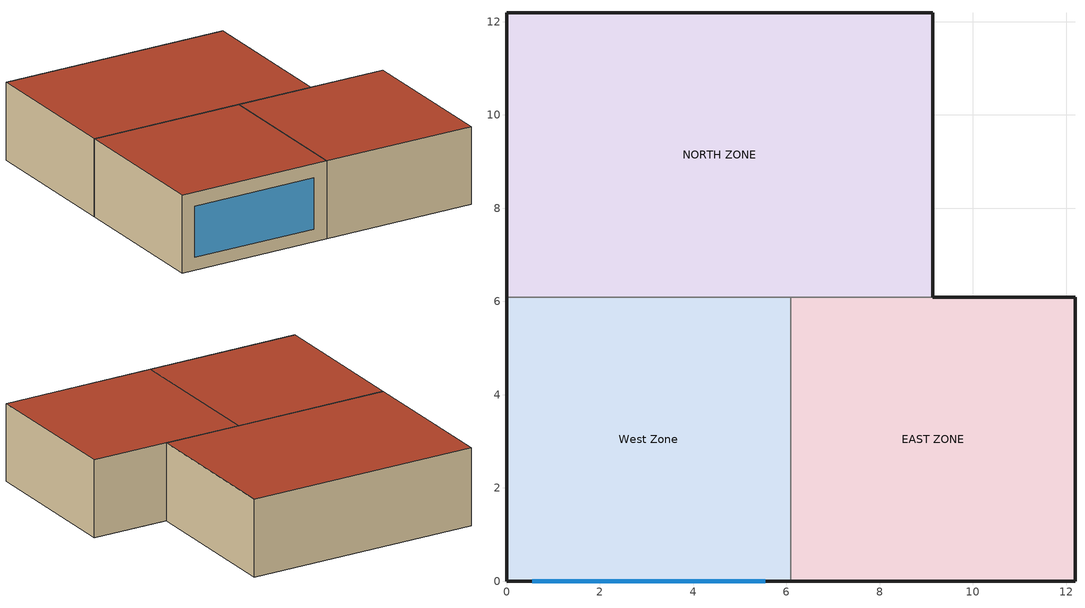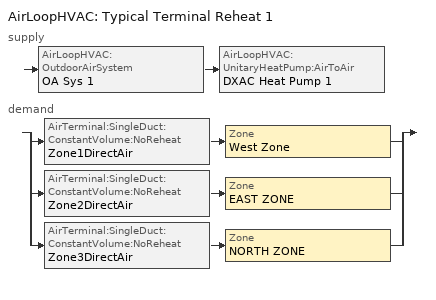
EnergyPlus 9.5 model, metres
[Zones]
West Zone
 floor adiabatic (FLOOR SLAB 8 IN): 0,0 0,6.1 6.1,6.1 6.1,0 z0
 wall outside (EXTWALL80): 0,6.1 0,0 6.1,0 z0:3.05
 wall to NORTH ZONE (PARTITION06): 6.1,6.1 0,6.1 z0:3.05
 wall to EAST ZONE (PARTITION06): 6.1,0 6.1,6.1 z0:3.05
 window (WIN-CON-LIGHT): 0.55,0 5.55,0 z0.5:2.5
 roof outside (ROOF34): 0,6.1 0,0 6.1,0 6.1,6.1 z3.05
EAST ZONE
 floor adiabatic (FLOOR SLAB 8 IN): 6.1,0 6.1,6.1 12.19,6.1 12.19,0 z0
 wall outside (EXTWALL80): 6.1,0 12.19,0 12.19,6.1 9.14,6.1 z0:3.05
 wall to NORTH ZONE (PARTITION06): 9.14,6.1 6.1,6.1 z0:3.05
 roof outside (ROOF34): 6.1,6.1 6.1,0 12.19,0 12.19,6.1 z3.05
NORTH ZONE
 floor adiabatic (FLOOR SLAB 8 IN): 0,6.1 0,12.19 9.14,12.19 9.14,6.1 z0
 wall outside (EXTWALL80): 9.14,6.1 9.14,12.19 0,12.19 0,6.1 z0:3.05
 roof outside (ROOF34): 0,12.19 0,6.1 9.14,6.1 9.14,12.19 z3.05
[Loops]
AirLoopHVAC 'Typical Terminal Reheat 1'
 supply: AirLoopHVAC:OutdoorAirSystem 'OA Sys 1' > AirLoopHVAC:UnitaryHeatPump:AirToAir 'DXAC Heat Pump 1'
 demand: split
  | AirTerminal:SingleDuct:ConstantVolume:NoReheat 'Zone1DirectAir' > Zone 'West Zone'
  | AirTerminal:SingleDuct:ConstantVolume:NoReheat 'Zone2DirectAir' > Zone 'EAST ZONE'
  | AirTerminal:SingleDuct:ConstantVolume:NoReheat 'Zone3DirectAir' > Zone 'NORTH ZONE'
[Building]
NONE: North Axis {deg}=0; Terrain=Suburbs; Loads Convergence Tolerance Value {W}=0.04; Temperature Convergence Tolerance Value {deltaC}=0.4; Solar Distribution=FullInteriorAndExterior; Maximum Number of Warmup Days=25; Minimum Number of Warmup Days=6
[Site:Location]
Chicago Ohare Intl Ap IL USA WMO=725300: Latitude {deg}=41.99; Longitude {deg}=-87.91; Time Zone {hr}=-6; Elevation {m}=205
[SizingPeriod:DesignDay] Day of Month=21; Humidity Condition Type=Wetbulb; Barometric Pressure {Pa}=98886; Rain Indicator=No; Snow Indicator=No; Daylight Saving Time Indicator=No; Solar Model Indicator=ASHRAEClearSky
Name | Month | Day Type | Maximum Dry-Bulb Temperature {C} | Daily Dry-Bulb Temperature Range {deltaC} | Wetbulb or DewPoint at Maximum Dry-Bulb {C} | Wind Speed {m/s} | Wind Direction {deg} | Sky Clearness
Chicago Ohare Intl Ap Ann Htg 99% Condns DB | 1 | WinterDesignDay | -16.6 | 0 | -16.6 | 4.9 | 270 | 0
Chicago Ohare Intl Ap Ann Clg 1% Condns DB=>MWB | 7 | SummerDesignDay | 31.6 | 10.5 | 23 | 5.2 | 230 | 1
[Site:GroundTemperature:BuildingSurface]
20.03, 20.03, 20.13, 20.3, 20.43, 20.52, 20.62, 20.77, 20.78, 20.55, 20.44, 20.2
[Material] Thermal Absorptance=0.9
Name | Roughness | Thickness {m} | Conductivity {W/m-K} | Density {kg/m3} | Specific Heat {J/kg-K} | Solar Absorptance | Visible Absorptance
A1 - 1 IN STUCCO | Smooth | 0.0253898 | 0.691831 | 1858.142 | 836.8 | 0.92 | 0.92
C4 - 4 IN COMMON BRICK | Rough | 0.101498 | 0.726422 | 1922.216 | 836.8 | 0.76 | 0.76
E1 - 3 / 4 IN PLASTER OR GYP BOARD | Smooth | 0.01905 | 0.726422 | 1601.846 | 836.8 | 0.92 | 0.92
C6 - 8 IN CLAY TILE | Smooth | 0.203302 | 0.570761 | 1121.292 | 836.8 | 0.82 | 0.82
C10 - 8 IN HW CONCRETE | MediumRough | 0.203302 | 1.729577 | 2242.585 | 836.8 | 0.65 | 0.65
E2 - 1 / 2 IN SLAG OR STONE | Rough | 0.0127102 | 1.435549 | 881.0155 | 1673.6 | 0.55 | 0.55
E3 - 3 / 8 IN FELT AND MEMBRANE | Rough | 0.00954024 | 0.190253 | 1121.292 | 1673.6 | 0.75 | 0.75
B5 - 1 IN DENSE INSULATION | VeryRough | 0.0253898 | 0.0432394 | 91.30524 | 836.8 | 0.5 | 0.5
C12 - 2 IN HW CONCRETE | MediumRough | 0.0509016 | 1.729577 | 2242.585 | 836.8 | 0.65 | 0.65
[WindowMaterial:Glazing]
WIN-LAY-GLASS-LIGHT: Optical Data Type=SpectralAverage; Thickness {m}=0.003; Solar Transmittance at Normal Incidence=0.9; Front Side Solar Reflectance at Normal Incidence=0.031; Back Side Solar Reflectance at Normal Incidence=0.031; Visible Transmittance at Normal Incidence=0.9; Front Side Visible Reflectance at Normal Incidence=0.05; Back Side Visible Reflectance at Normal Incidence=0.05; Infrared Transmittance at Normal Incidence=0; Front Side Infrared Hemispherical Emissivity=0.84; Back Side Infrared Hemispherical Emissivity=0.84; Conductivity {W/m-K}=0.9
[Construction]
EXTWALL80: A1 - 1 IN STUCCO, C4 - 4 IN COMMON BRICK, E1 - 3 / 4 IN PLASTER OR GYP BOARD
PARTITION06: E1 - 3 / 4 IN PLASTER OR GYP BOARD, C6 - 8 IN CLAY TILE, E1 - 3 / 4 IN PLASTER OR GYP BOARD
FLOOR SLAB 8 IN: C10 - 8 IN HW CONCRETE
ROOF34: E2 - 1 / 2 IN SLAG OR STONE, E3 - 3 / 8 IN FELT AND MEMBRANE, B5 - 1 IN DENSE INSULATION, C12 - 2 IN HW CONCRETE
WIN-CON-LIGHT: WIN-LAY-GLASS-LIGHT
[AirLoopHVAC:UnitaryHeatPump:AirToAir]
DXAC Heat Pump 1: Availability Schedule=FanAndCoilAvailSched; Cooling Supply Air Flow Rate {m3/s}=1.7; Heating Supply Air Flow Rate {m3/s}=1.7; No Load Supply Air Flow Rate {m3/s}=0; Controlling Zone or Thermostat Location=East Zone; Supply Air Fan=Supply Fan 1; Heating Coil=Heat Pump DX Heating Coil 1; Cooling Coil=Heat Pump ACDXCoil 1; Supplemental Heating Coil=Heat Pump DX Supp Heating Coil 1; Maximum Supply Air Temperature from Supplemental Heater {C}=50; Maximum Outdoor Dry-Bulb Temperature for Supplemental Heater Operation {C}=21; Fan Placement=BlowThrough; Supply Air Fan Operating Mode Schedule=CyclingFanSchedule
[Coil:Heating:DX:VariableSpeed]
Heat Pump DX Heating Coil 1: Number of Speeds=10; Nominal Speed Level=10; Rated Heating Capacity At Selected Nominal Speed Level {W}=35000; Rated Air Flow Rate At Selected Nominal Speed Level {m3/s}=1.7; Energy Part Load Fraction Curve=HPACCOOLPLFFPLR; Minimum Outdoor Dry-Bulb Temperature for Compressor Operation {C}=-5; Maximum Outdoor Dry-Bulb Temperature for Defrost Operation {C}=5; Crankcase Heater Capacity {W}=200; Maximum Outdoor Dry-Bulb Temperature for Crankcase Heater Operation {C}=10; Defrost Strategy=Resistive; Defrost Control=TIMED; Defrost Time Period Fraction=0.166667; Resistive Defrost Heater Capacity {W}=20000; Speed 1 Reference Unit Gross Rated Heating Capacity {W}=1838.7; Speed 1 Reference Unit Gross Rated Heating COP {W/W}=5; Speed 1 Reference Unit Rated Air Flow Rate {m3/s}=0.166109; Speed 1 Heating Capacity Function of Temperature Curve=HPACHeatCapFT; Speed 1 Total  Heating Capacity Function of Air Flow Fraction Curve=HPACHeatCapFFF; Speed 1 Energy Input Ratio Function of Temperature Curve=HPACHeatEIRFT; Speed 1 Energy Input Ratio Function of Air Flow Fraction Curve=HPACHeatEIRFFF; Speed 2 Reference Unit Gross Rated Heating Capacity {W}=2295.5; Speed 2 Reference Unit Gross Rated Heating COP {W/W}=5; Speed 2 Reference Unit Rated Air Flow Rate {m3/s}=0.179322; Speed 2 Heating Capacity Function of Temperature Curve=HPACHeatCapFT; Speed 2 Total  Heating Capacity Function of Air Flow Fraction Curve=HPACHeatCapFFF; Speed 2 Energy Input Ratio Function of Temperature Curve=HPACHeatEIRFT; Speed 2 Energy Input Ratio Function of Air Flow Fraction Curve=HPACHeatEIRFFF; Speed 3 Reference Unit Gross Rated Heating Capacity {W}=2751.3; Speed 3 Reference Unit Gross Rated Heating COP {W/W}=5; Speed 3 Reference Unit Rated Air Flow Rate {m3/s}=0.192535; Speed 3 Heating Capacity Function of Temperature Curve=HPACHeatCapFT; Speed 3 Total  Heating Capacity Function of Air Flow Fraction Curve=HPACHeatCapFFF; Speed 3 Energy Input Ratio Function of Temperature Curve=HPACHeatEIRFT; Speed 3 Energy Input Ratio Function of Air Flow Fraction Curve=HPACHeatEIRFFF; Speed 4 Reference Unit Gross Rated Heating Capacity {W}=3659.6; Speed 4 Reference Unit Gross Rated Heating COP {W/W}=5; Speed 4 Reference Unit Rated Air Flow Rate {m3/s}=0.218962; Speed 4 Heating Capacity Function of Temperature Curve=HPACHeatCapFT; Speed 4 Heating Capacity Function of Air Flow Fraction Curve=HPACHeatCapFFF; Speed 4 Energy Input Ratio Function of Temperature Curve=HPACHeatEIRFT; Speed 4 Energy Input Ratio Function of Air Flow Fraction Curve=HPACHeatEIRFFF; Speed 5 Reference Unit Gross Rated Heating Capacity {W}=4563.7; Speed 5 Reference Unit Gross Rated Heating COP {W/W}=5; Speed 5 Reference Unit Rated Air Flow Rate {m3/s}=0.245388; Speed 5 Heating Capacity Function of Temperature Curve=HPACHeatCapFT; Speed 5 Heating Capacity Function of Air Flow Fraction Curve=HPACHeatCapFFF; Speed 5 Energy Input Ratio Function of Temperature Curve=HPACHeatEIRFT; Speed 5 Energy Input Ratio Function of Air Flow Fraction Curve=HPACHeatEIRFFF; Speed 6 Reference Unit Gross Rated Heating Capacity {W}=5463.3; Speed 6 Reference Unit Gross Rated Heating COP {W/W}=5; Speed 6 Reference Unit Rated Air Flow Rate {m3/s}=0.271814; Speed 6 Heating Capacity Function of Temperature Curve=HPACHeatCapFT; Speed 6 Heating Capacity Function of Air Flow Fraction Curve=HPACHeatCapFFF; Speed 6 Energy Input Ratio Function of Temperature Curve=HPACHeatEIRFT; Speed 6 Energy Input Ratio Function of Air Flow Fraction Curve=HPACHeatEIRFFF; Speed 7 Reference Unit Gross Rated Heating Capacity {W}=6358.4; Speed 7 Reference Unit Gross Rated Heating COP {W/W}=5; Speed 7 Reference Unit Rated Air Flow Rate {m3/s}=0.298241; Speed 7 Heating Capacity Function of Temperature Curve=HPACHeatCapFT; Speed 7 Heating Capacity Function of Air Flow Fraction Curve=HPACHeatCapFFF; Speed 7 Energy Input Ratio Function of Temperature Curve=HPACHeatEIRFT; Speed 7 Energy Input Ratio Function of Air Flow Fraction Curve=HPACHeatEIRFFF; Speed 8 Reference Unit Gross Rated Heating Capacity {W}=7248.5; Speed 8 Reference Unit Gross Rated Heating COP {W/W}=5; Speed 8 Reference Unit Rated Air Flow Rate {m3/s}=0.324667; Speed 8 Heating Capacity Function of Temperature Curve=HPACHeatCapFT; Speed 8 Heating Capacity Function of Air Flow Fraction Curve=HPACHeatCapFFF; Speed 8 Energy Input Ratio Function of Temperature Curve=HPACHeatEIRFT; Speed 8 Energy Input Ratio Function of Air Flow Fraction Curve=HPACHeatEIRFFF; Speed 9 Reference Unit Gross Rated Heating Capacity {W}=8133.6; Speed 9 Reference Unit Gross Rated Heating COP {W/W}=5; Speed 9 Reference Unit Rated Air Flow Rate {m3/s}=0.351094; Speed 9 Heating Capacity Function of Temperature Curve=HPACHeatCapFT; Speed 9 Heating Capacity Function of Air Flow Fraction Curve=HPACHeatCapFFF; Speed 9 Energy Input Ratio Function of Temperature Curve=HPACHeatEIRFT; Speed 9 Energy Input Ratio Function of Air Flow Fraction Curve=HPACHeatEIRFFF; Speed 10 Reference Unit Gross Rated Heating Capacity {W}=9013.2; Speed 10 Reference Unit Gross Rated Heating COP {W/W}=5; Speed 10 Reference Unit Rated Air Flow Rate {m3/s}=0.37752; Speed 10 Heating Capacity Function of Temperature Curve=HPACHeatCapFT; Speed 10 Heating Capacity Function of Air Flow Fraction Curve=HPACHeatCapFFF; Speed 10 Energy Input Ratio Function of Temperature Curve=HPACHeatEIRFT; Speed 10 Energy Input Ratio Function of Air Flow Fraction Curve=HPACHeatEIRFFF
[Coil:Cooling:DX]
Heat Pump ACDXCoil 1: Performance Object=Heat Pump ACDXCoil 1 Performance
[Coil:Cooling:DX:CurveFit:Performance]
Heat Pump ACDXCoil 1 Performance: Crankcase Heater Capacity {W}=200; Maximum Outdoor Dry-Bulb Temperature for Crankcase Heater Operation {C}=10; Capacity Control Method=Continuous; Compressor Fuel Type=Electricity; Base Operating Mode=Heat Pump ACDXCoil 1 Operating Mode
[Coil:Cooling:DX:CurveFit:OperatingMode]
Heat Pump ACDXCoil 1 Operating Mode: Rated Gross Total Cooling Capacity {W}=32000; Rated Evaporator Air Flow Rate {m3/s}=1.7; Ratio of Initial Moisture Evaporation Rate and Steady State Latent Capacity=0; Nominal Time for Condensate Removal to Begin {s}=0; Condenser Type=AirCooled; Nominal Speed Number=10; Speed 1=Heat Pump ACDXCoil 1 Speed 1 Performance; Speed 2=Heat Pump ACDXCoil 1 Speed 2 Performance; Speed 3=Heat Pump ACDXCoil 1 Speed 3 Performance; Speed 4=Heat Pump ACDXCoil 1 Speed 4 Performance; Speed 5=Heat Pump ACDXCoil 1 Speed 5 Performance; Speed 6=Heat Pump ACDXCoil 1 Speed 6 Performance; Speed 7=Heat Pump ACDXCoil 1 Speed 7 Performance; Speed 8=Heat Pump ACDXCoil 1 Speed 8 Performance; Speed 9=Heat Pump ACDXCoil 1 Speed 9 Performance; Speed 10=Heat Pump ACDXCoil 1 Speed 10 Performance
[Coil:Cooling:DX:CurveFit:Speed] Gross Sensible Heat Ratio=0.75; Gross Cooling COP {W/W}=4; Active Fraction of Coil Face Area=1; Total Cooling Capacity Modifier Function of Temperature Curve=HPACCoolCapFT; Total Cooling Capacity Modifier Function of Air Flow Fraction Curve=HPACCoolCapFFF; Energy Input Ratio Modifier Function of Temperature Curve=HPACCOOLEIRFT; Energy Input Ratio Modifier Function of Air Flow Fraction Curve=HPACCOOLEIRFFF; Part Load Fraction Correlation Curve=HPACCOOLPLFFPLR
Name | Gross Total Cooling Capacity Fraction | Evaporator Air Flow Rate Fraction | Condenser Air Flow Rate Fraction
Heat Pump ACDXCoil 1 Speed 1 Performance | 0.2255 | 0.36 | 0.3514
Heat Pump ACDXCoil 1 Speed 2 Performance | 0.2779 | 0.4 | 0.4054
Heat Pump ACDXCoil 1 Speed 3 Performance | 0.3295 | 0.44 | 0.4459
Heat Pump ACDXCoil 1 Speed 4 Performance | 0.4308 | 0.52 | 0.5135
Heat Pump ACDXCoil 1 Speed 5 Performance | 0.53 | 0.6 | 0.5946
Heat Pump ACDXCoil 1 Speed 6 Performance | 0.6273 | 0.68 | 0.6757
Heat Pump ACDXCoil 1 Speed 7 Performance | 0.723 | 0.76 | 0.7703
Heat Pump ACDXCoil 1 Speed 8 Performance | 0.8169 | 0.84 | 0.8514
Heat Pump ACDXCoil 1 Speed 9 Performance | 0.9093 | 0.92 | 0.9324
Heat Pump ACDXCoil 1 Speed 10 Performance | 1 | 1 | 1
[Zone] Type=1; Multiplier=1; Ceiling Height {m}=autocalculate; Volume {m3}=autocalculate
West Zone; EAST ZONE; NORTH ZONE
[People] Number of People Schedule=OFFICE OCCUPANCY; Number of People Calculation Method=people; Fraction Radiant=0.3; Activity Level Schedule=Activity Sch; Carbon Dioxide Generation Rate {m3/s-W}=3.82E-8; Mean Radiant Temperature Calculation Type=zoneaveraged; Work Efficiency Schedule=Work Eff Sch; Clothing Insulation Calculation Method=ClothingInsulationSchedule; Clothing Insulation Schedule=Clothing Sch; Air Velocity Schedule=Air Velo Sch; Thermal Comfort Model 1 Type=FANGER
Name | Zone or ZoneList | Number of People
WestPeople | West Zone | 3
EastPeople | EAST ZONE | 3
NorthPeople | NORTH ZONE | 4
[Lights] Schedule=OFFICE LIGHTING; Design Level Calculation Method=LightingLevel; Return Air Fraction=0; Fraction Radiant=0.2; Fraction Visible=0.2; Fraction Replaceable=0
Name | Zone or ZoneList | Lighting Level {W}
EAST ZONE Lights 1 | EAST ZONE | 1464.375
NORTH ZONE Lights 1 | NORTH ZONE | 878.6252
[ElectricEquipment] Schedule=INTERMITTENT; Design Level Calculation Method=EquipmentLevel; Fraction Latent=0; Fraction Radiant=0.3; Fraction Lost=0
Name | Zone or ZoneList | Design Level {W}
West Zone ElecEq 1 | West Zone | 2928.751
EAST ZONE ElecEq 1 | EAST ZONE | 1464.375
NORTH ZONE ElecEq 1 | NORTH ZONE | 2928.751
[AirLoopHVAC]
Typical Terminal Reheat 1: Design Supply Air Flow Rate {m3/s}=1.7
[AvailabilityManager:Scheduled]
Name | Schedule
Heat Pump 1 Avail | FanAndCoilAvailSched
Outdoor Air 1 Avail | OutdoorAirAvailSched
[Controller:OutdoorAir]
OA Controller 1: Minimum Outdoor Air Flow Rate {m3/s}=0.51; Maximum Outdoor Air Flow Rate {m3/s}=1.7; Economizer Control Type=NoEconomizer; Economizer Control Action Type=ModulateFlow; Lockout Type=NoLockout; Minimum Limit Type=FixedMinimum; Minimum Outdoor Air Schedule=OAFractionSched
[Zone equipment]
West Zone: Zone1DirectAir
EAST ZONE: Zone2DirectAir
NORTH ZONE: Zone3DirectAir
[AirTerminal:SingleDuct:ConstantVolume:NoReheat] Availability Schedule=FanAndCoilAvailSched
Name | Maximum Air Flow Rate {m3/s}
Zone1DirectAir; Zone3DirectAir | 0.612
Zone2DirectAir | 0.476
[ZoneControl:Thermostat]
Zone 2 Thermostat: Zone or ZoneList=EAST ZONE; Control Type Schedule=Zone Control Type Sched; Control 1=Heating Setpoint with SB; Control 2=Cooling Setpoint with SB
[ThermostatSetpoint:SingleHeating]
Heating Setpoint with SB: Setpoint Temperature Schedule=Heating Setpoints
[ThermostatSetpoint:SingleCooling]
Cooling Setpoint with SB: Setpoint Temperature Schedule=Cooling Setpoints
[Coil:Heating:Fuel]
Heat Pump DX Supp Heating Coil 1: Availability Schedule=FanAndCoilAvailSched; Fuel Type=NaturalGas; Burner Efficiency=0.8; Nominal Capacity {W}=45000
[Fan:OnOff]
Supply Fan 1: Availability Schedule=FanAndCoilAvailSched; Fan Total Efficiency=0.7; Pressure Rise {Pa}=300; Maximum Flow Rate {m3/s}=1.7; Motor Efficiency=0.9; Motor In Airstream Fraction=1
[Curve:Biquadratic] Input Unit Type for X=Temperature; Input Unit Type for Y=Temperature; Output Unit Type=Dimensionless
Name | Coefficient1 Constant | Coefficient2 x | Coefficient3 x**2 | Coefficient4 y | Coefficient5 y**2 | Coefficient6 x*y | Minimum Value of x | Maximum Value of x | Minimum Value of y | Maximum Value of y | Minimum Curve Output | Maximum Curve Output
HPACHeatCapFT | 0.852968 | -0.000484717 | -1.0693e-06 | 0.0185542 | 8.72425e-05 | -1.66868e-05 | 17.78 | 23.33 | -28.89 | 17.22 | 0.3799 | 1.1896
HPACHeatEIRFT | 0.707708 | 0.0148163 | 0.000262259 | -0.011324 | 0.000293928 | -0.000360528 | 17.78 | 23.33 | -28.89 | 17.22 | 0.8266 | 2.0277
HPACCoolCapFT | 0.766956 | 0.0107756 | -4.14703e-05 | 0.00134961 | -0.000261144 | 0.000457488 | 12.77778 | 23.88889 | 18 | 46.11111
HPACCOOLEIRFT | 0.297145 | 0.0430933 | -0.000748766 | 0.00597727 | 0.000482112 | -0.000956448 | 12.77778 | 23.88889 | 18 | 46.11111
[Schedule:Compact]
Activity Sch: Through: 12/31, For: AllDays, Until: 24:00, 131.8
Work Eff Sch; CyclingFanSchedule: Through: 12/31, For: AllDays, Until: 24:00, 0
Clothing Sch: Through: 12/31, For: AllDays, Until: 24:00, 1
Air Velo Sch: Through: 12/31, For: AllDays, Until: 24:00, 0.137
OFFICE OCCUPANCY: Through: 12/31, For: WeekDays SummerDesignDay, Until: 6:00, 0, Until: 7:00, 0.1, Until: 8:00, 0.5, Until: 12:00, 1, Until: 13:00, 0.5, Until: 16:00, 1, Until: 17:00, 0.5, Until: 18:00, 0.1, Until: 24:00, 0, For: AllOtherDays, Until: 24:00, 0
INTERMITTENT: Through: 12/31, For: WeekDays SummerDesignDay, Until: 8:00, 0, Until: 18:00, 1, Until: 24:00, 0, For: AllOtherDays, Until: 24:00, 0
OFFICE LIGHTING: Through: 12/31, For: WeekDays SummerDesignDay, Until: 6:00, 0.05, Until: 7:00, 0.2, Until: 17:00, 1, Until: 18:00, 0.5, Until: 24:00, 0.05, For: AllOtherDays, Until: 24:00, 0.05
OutdoorAirAvailSched: Through: 3/31, For: AllDays, Until: 24:00, 1, Through: 9/30, For: WeekDays, Until: 7:00, 0, Until: 17:00, 1, Until: 24:00, 0, For: SummerDesignDay WinterDesignDay, Until: 24:00, 0, For: AllOtherDays, Until: 24:00, 0, Through: 12/31, For: AllDays, Until: 24:00, 1
OAFractionSched: Through: 12/31, For: AllDays, Until: 7:00, 0, Until: 17:00, 1, Until: 24:00, 0
FanAndCoilAvailSched: Through: 3/31, For: AllDays, Until: 24:00, 1, Through: 9/30, For: WeekDays, Until: 7:00, 0, Until: 17:00, 1, Until: 24:00, 0, For: SummerDesignDay WinterDesignDay, Until: 24:00, 1, For: AllOtherDays, Until: 24:00, 0, Through: 12/31, For: AllDays, Until: 24:00, 1
Heating Setpoints: Through: 12/31, For: AllDays, Until:  7:00, 15, Until: 17:00, 20, Until: 24:00, 15
Cooling Setpoints: Through: 12/31, For: AllDays, Until:  7:00, 30, Until: 17:00, 24, Until: 24:00, 30
Zone Control Type Sched: Through: 3/31, For: AllDays, Until: 24:00, 1, Through: 9/30, For: AllDays, Until: 24:00, 2, Through: 12/31, For: AllDays, Until: 24:00, 1
[Curve:Cubic]
HPACHeatCapFFF: Coefficient1 Constant=0.84; Coefficient2 x=0.16; Coefficient3 x**2=0; Coefficient4 x**3=0; Minimum Value of x=0.5; Maximum Value of x=1.5
[Curve:Quadratic]
Name | Coefficient1 Constant | Coefficient2 x | Coefficient3 x**2 | Minimum Value of x | Maximum Value of x
HPACCoolCapFFF | 0.8 | 0.2 | 0 | 0.5 | 1.5
HPACCOOLEIRFFF | 1.156 | -0.1816 | 0.0256 | 0.5 | 1.5
HPACCOOLPLFFPLR | 0.85 | 0.15 | 0 | 0 | 1
HPACHeatEIRFFF | 1.3824 | -0.4336 | 0.0512 | 0 | 1
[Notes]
HeatPumpVSAS.idf
Basic file description:  Heat pump with DX coil for cooling (w/ 10% outdoor air max.)
1 story building divided into 3 interior conditioned zones. Roof with no plenum.
No ground contact with floor.
Highlights:              Example of heat pump air conditioner.
Simulation Location/Run: Chicago Ohare Intl Ap IL USA WMO=725300, 2 design days, 2 run periods.
Run Control executes two design days (see RUN PERIOD object)
Location:                Chicago, IL
Design Days:             Chicago Ohare Intl Ap IL USA Annual Heating 99%, MaxDB=-16.6°C
Chicago Ohare Intl Ap IL USA Annual Cooling (DB=>MWB) 1%, MaxDB=31.6°C MWB=23°C
Run Period (Weather File): Winter 1/14, Summer 7/7.
Run Control:             No zone or system sizing, design day run control (no weather file simulation)
Building: Single floor rectangular L-shaped building 40 ft south wall, 40 ft west wall, zone height 10 feet.
There is a single window in West Zone's south wall. The walls are 1 in stucco over 4 in common brick
and gypboard. The roof is a built up roof with 1/2 in stone over 3/8 in felt over 1 in dense insulation
supported by 2 in heavy weight concrete. The window is single pane 3mm clear.
The window to wall ratio is approximately 0.07.
The building is oriented due north.
Floor Area:        130.1 m2 (1403 ft2)
Number of Stories: 1
Zone Description Details:
|       West         |         East           |    window = *
Internal gains description:     ZONE West      - lighting is 0 watts, equip is 2928.751 watts, 3 occupants
Internal gains description:     ZONE North     - lighting is 878.6252 watts, equip is 2928.751 watts, 4 occupants
Internal gains description:     ZONE East      - lighting is 1464.375 watts, equip is 1464.375 watts, 3 occupants
Interzone Surfaces:             3 interzone surfaces (see diagram)
Internal Mass:                  None
Detached Shading:               None
Daylight:                       None
Natural Ventilation:            None
Compact Schedules:              Yes
Solair Distribution:            FullInteriorAndExterior
HVAC:                           UNITARYSYSTEM:HEATPUMP:AIRTOAIR
Heat pump using a single air loop serving 3 zones.  Heat pump configured with a
blow through fan, heat pump defrost is timed using a resistive heating element.
Heating set point during winter months is 20 C during occupied hours,
15 C set-back otherwise.  Cooling set point at 24 C during occupied hours only.
Cooling coil off all winter. Heat Pump has a gas supplemental heater.
Zonal Equipment:                DIRECT AIR
Central Air Handling Equipment: Yes
System Equipment Autosize:      No
Purchased Cooling:              No
Purchased Heating:              No
Purchased Chilled Water:        No
Purchased Hot Water:            No
Coils:                          Coil:Cooling:DX:VariableSpeed, COIL:Heating:DX:VariableSpeed, Coil:Heating:Fuel
Pumps:                          None
Boilers:                        None
Chillers:                       None
Towers:                         None
Standard Reports:               None
Timestep or Hourly Variables:   Timestep
Time bins Report:               None
HTML Report:                    None
Environmental Emissions:        None
Utility Tariffs:                None
